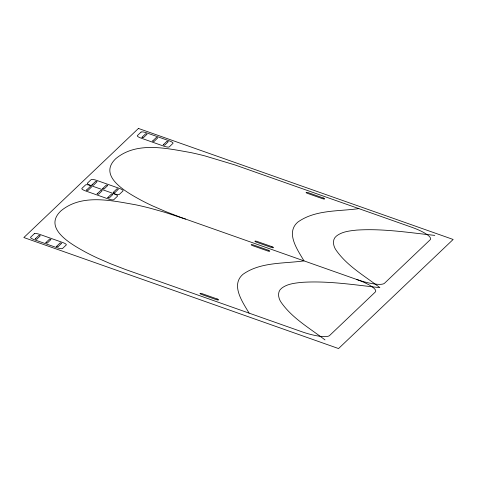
<?xml version="1.0" encoding="UTF-8"?>
<svg xmlns="http://www.w3.org/2000/svg" width="477" height="477" viewBox="0 0 477 477"><rect width="100%" height="100%" fill="white"/><g stroke="black" fill="none" stroke-linecap="round" stroke-linejoin="round"><path stroke-width="0.72" d="M358.883 208.616C338.658 211.496 315.196 209.576 297.749 222.157C285.216 233.092 297.94 250.413 303.986 260.877C283.791 263.739 260.412 261.861 242.948 274.329C230.266 285.228 243.014 302.651 249.089 313.133M434.786 235.388C408.89 232.603 382.816 228.382 356.695 230.099C349.736 230.856 342.116 231.56 336.422 236.049C331.992 239.472 333.119 245.911 335.969 249.972C347.053 266.041 364.756 275.962 379.889 287.649C353.994 284.858 327.92 280.643 301.798 282.36C294.84 283.111 287.22 283.815 281.531 288.311C277.054 291.757 278.246 298.25 281.126 302.317C292.234 318.326 309.871 328.248 324.992 339.904M185.511 219.086L164.774 212.295L149.951 208.145A88.978 20.32 17.8 0 0 135.748 204.806C111.469 200.573 81.71 193.471 60.877 210.935C42.119 228.686 72.641 244.999 85.866 252.285A88.978 20.32 17.8 0 0 97.511 258.063L110.682 263.787L125.379 269.463L301.852 331.742A24.715 5.646 17.8 0 0 329.613 335.504L375.268 292.049A24.715 5.646 17.8 0 0 356.748 279.486L180.276 217.208L165.579 211.532L152.407 205.808A88.978 20.32 17.8 0 1 140.763 200.03C127.538 192.744 97.016 176.43 115.774 158.674C136.607 141.216 166.36 148.317 190.645 152.551A88.978 20.32 17.8 0 1 204.848 155.89L235.119 164.994L411.645 227.231A24.715 5.646 17.8 0 1 430.165 239.788L384.51 283.249A24.715 5.646 17.8 0 1 356.748 279.486M113.794 193.662L91.28 185.72A4.943 1.127 17.8 0 1 87.416 183.15L91.113 179.632A4.943 1.127 17.8 0 1 96.664 180.384L119.339 188.385A4.943 1.127 17.8 0 1 123.048 190.895L119.351 194.413A4.943 1.127 17.8 0 1 113.794 193.662A4.943 1.127 17.8 0 1 117.503 196.172L113.806 199.696A4.943 1.127 17.8 0 1 108.249 198.939L85.735 190.997A4.943 1.127 17.8 0 1 81.871 188.433L85.568 184.909A4.943 1.127 17.8 0 1 91.119 185.666M35.244 238.858L36.628 239.341L40.342 235.745L38.989 235.304L35.256 238.846M45.887 242.608L47.271 243.097L50.985 239.502L49.608 239.066L45.899 242.596M56.536 246.365L57.914 246.853L61.64 243.276L60.257 242.823L56.536 246.365M86.486 190.073L87.869 190.561L91.572 186.942L90.213 186.531L86.486 190.073M92.031 184.796L93.414 185.285L97.117 181.665L95.776 181.242L92.043 184.784M97.135 193.829L98.518 194.318L102.215 190.699L100.856 190.287L97.135 193.829M102.68 188.552L104.064 189.041L107.778 185.446L106.383 185.022L102.686 188.54M107.778 197.585L109.161 198.074L112.876 194.479L111.481 194.056L107.784 197.573M113.323 192.309L114.707 192.791L118.403 189.178L117.044 188.761L113.323 192.309M141.973 137.257L143.356 137.746L147.077 134.168L145.718 133.709L141.973 137.257M152.616 141.013L153.999 141.502L157.714 137.907L156.325 137.483L152.628 141.001M163.259 144.769L164.643 145.252L168.345 141.639L166.986 141.222L163.271 144.752M138.449 128.45L23.85 237.54L338.551 348.55L453.15 239.46L138.449 128.45M34.326 233.694L30.629 237.212A4.943 1.127 17.8 0 0 34.332 239.722L57.007 247.724A4.943 1.127 17.8 0 0 62.559 248.475L66.255 244.957A4.943 1.127 17.8 0 0 62.553 242.441L40.038 234.499A4.943 1.127 17.8 0 0 34.326 233.694M141.049 132.093L137.352 135.611A4.943 1.127 17.8 0 0 141.222 138.181L163.736 146.123A4.943 1.127 17.8 0 0 169.287 146.874L172.984 143.356A4.943 1.127 17.8 0 0 169.281 140.846L146.606 132.844A4.943 1.127 17.8 0 0 141.049 132.093M323.162 197.949L308.351 192.72A1.98 0.453 17.8 0 0 306.127 192.422A1.98 0.453 17.8 0 0 307.611 193.423L322.422 198.653A1.98 0.453 17.8 0 0 324.64 198.951A1.98 0.453 17.8 0 0 323.162 197.949M271.962 246.687L257.151 241.463A1.98 0.453 17.8 0 0 254.927 241.159A1.98 0.453 17.8 0 0 256.411 242.167L271.222 247.39A1.98 0.453 17.8 0 0 273.44 247.688A1.98 0.453 17.8 0 0 271.962 246.687M268.265 250.204L253.454 244.981A1.98 0.453 17.8 0 0 251.23 244.677A1.98 0.453 17.8 0 0 252.715 245.685L267.525 250.908A1.98 0.453 17.8 0 0 269.743 251.206A1.98 0.453 17.8 0 0 268.265 250.204M217.065 298.942L202.254 293.719A1.98 0.453 17.8 0 0 200.03 293.415A1.98 0.453 17.8 0 0 201.515 294.422L216.325 299.645A1.98 0.453 17.8 0 0 218.544 299.95A1.98 0.453 17.8 0 0 217.065 298.942"/></g></svg>
